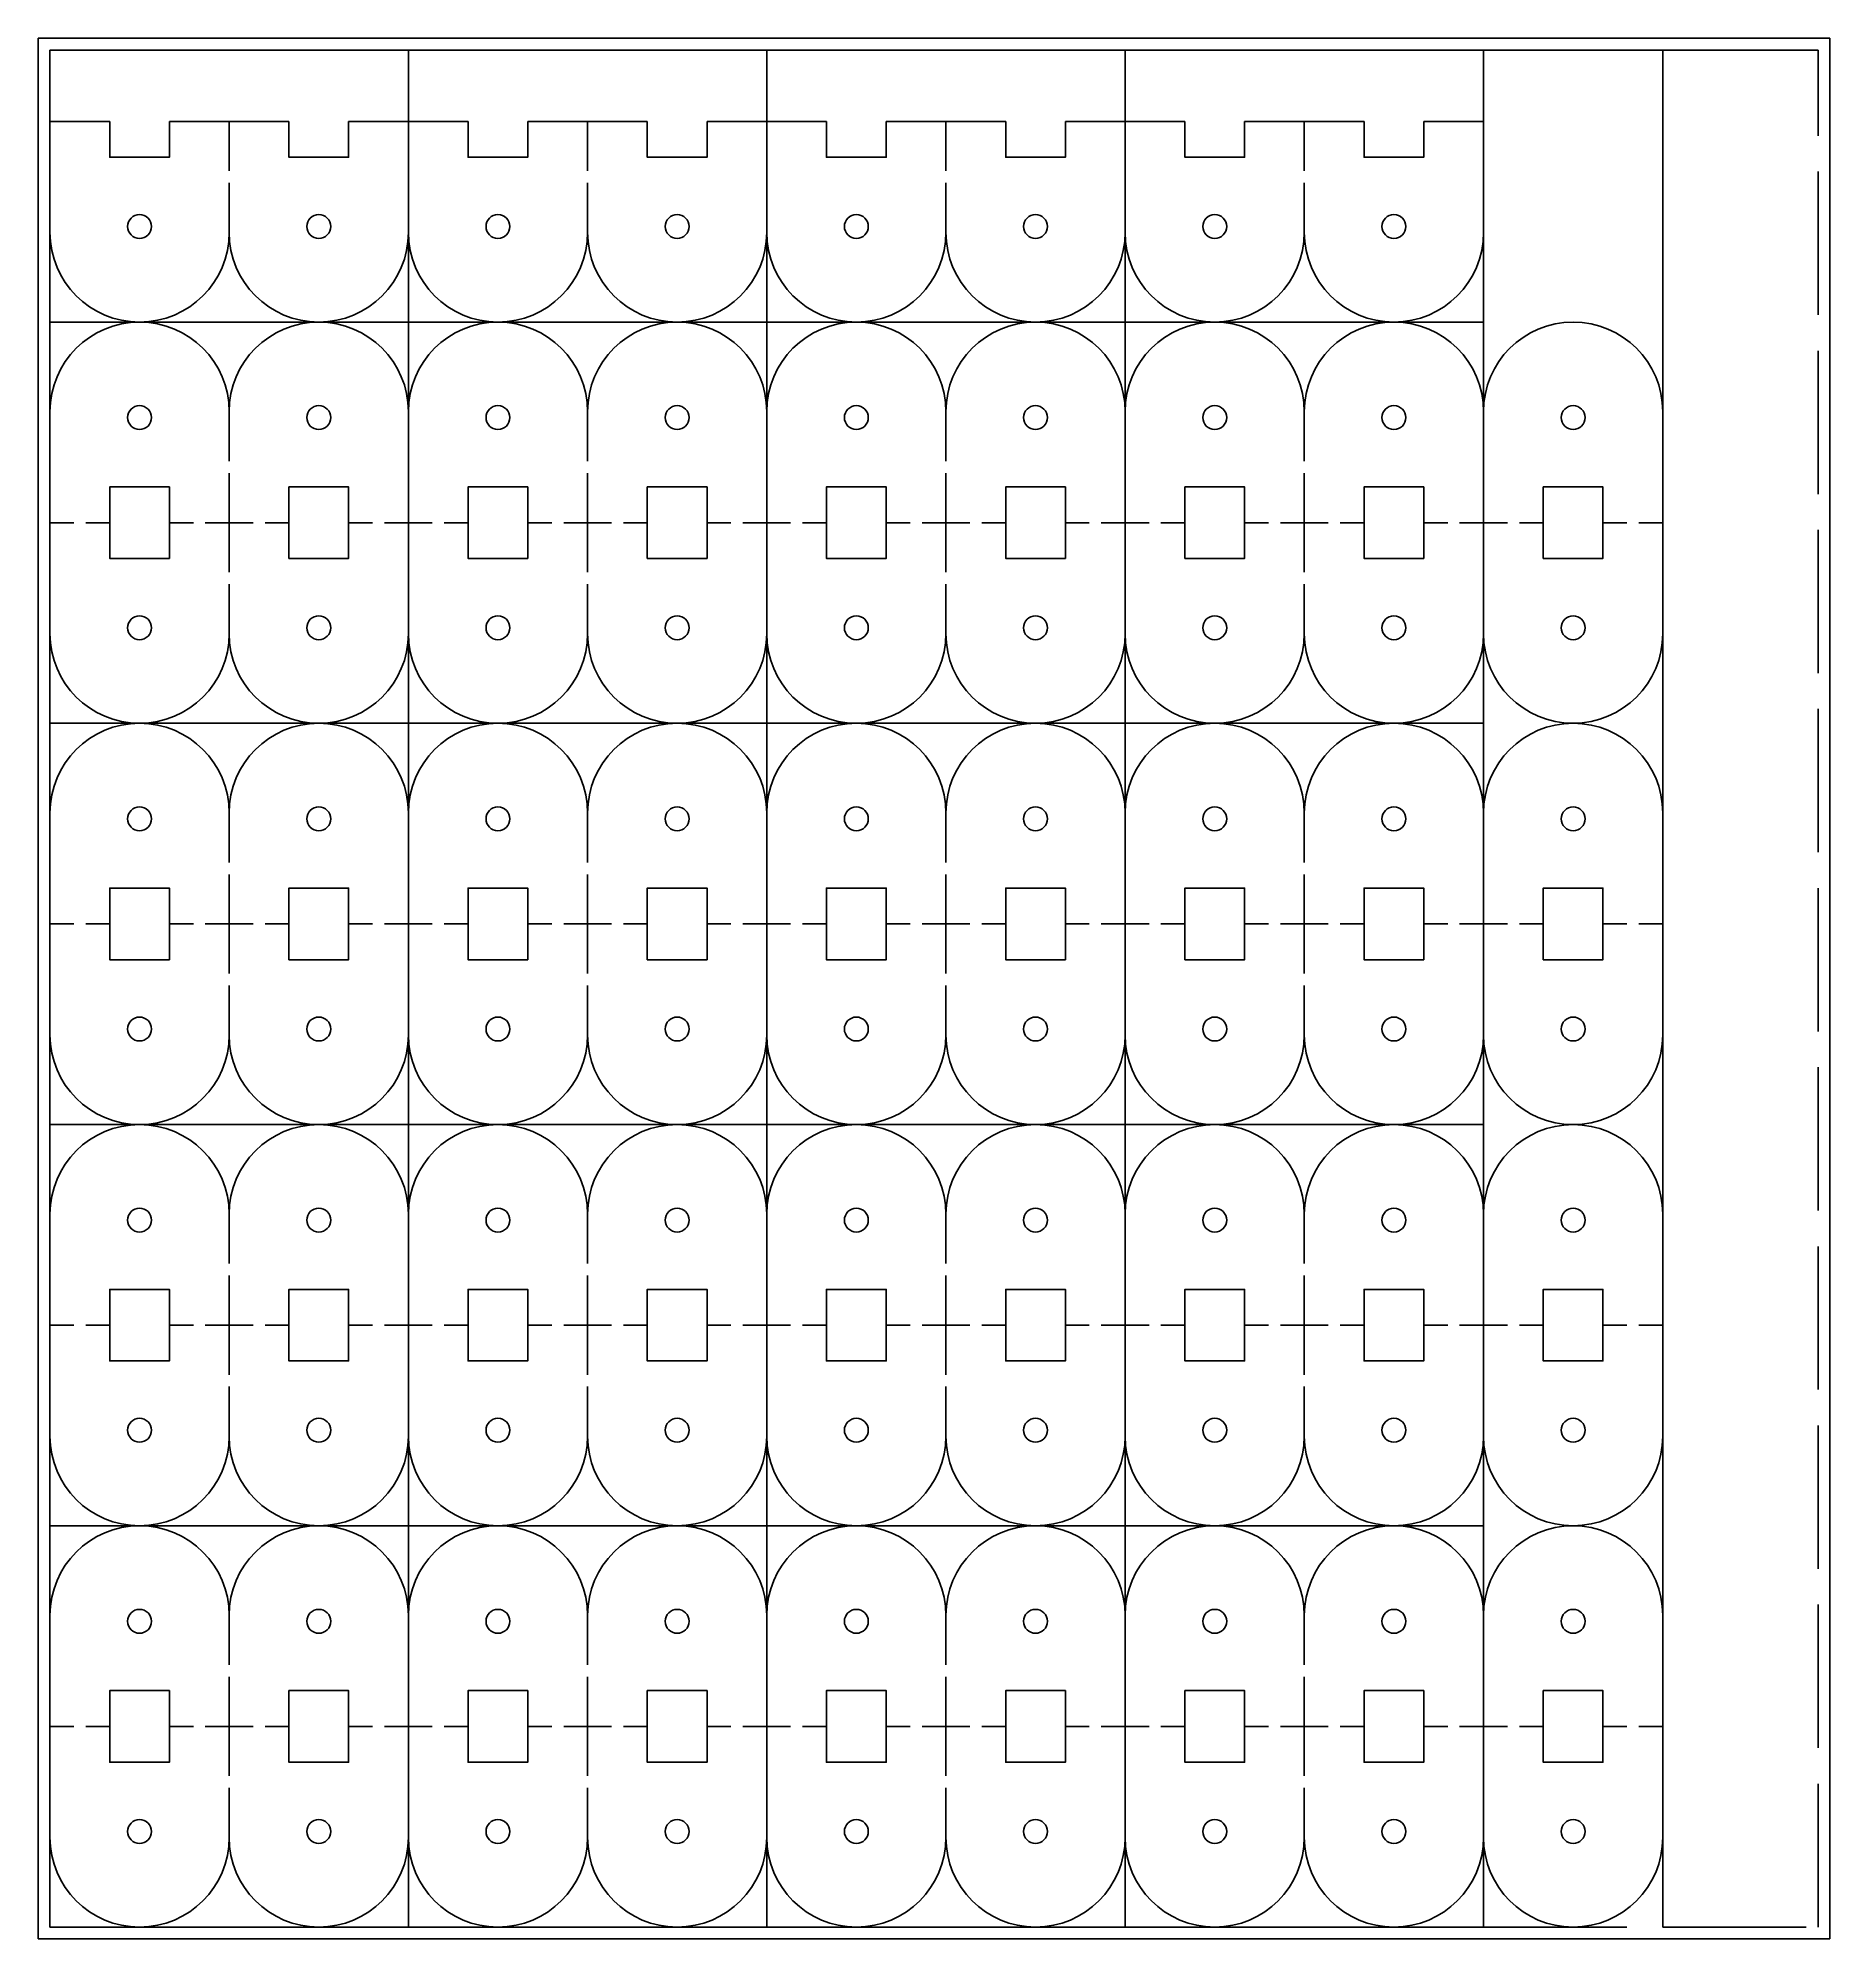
# Model space of a CAD drawing. Header units: millimetres. Extents: x 0 to 150, y 0 to 159.
import ezdxf

# ---------------------------------------------------------------- set-up
doc = ezdxf.new("R2010")
doc.units = ezdxf.units.MM
doc.linetypes.add('ACAD_ISO02W100', pattern=[15, 12, -3])
doc.layers.add('Corte exterior', color=1, linetype='Continuous')
doc.layers.add('mesa de trabajo y auxiliares', color=7, linetype='Continuous')

msp = doc.modelspace()

# ---------------------------------------------------------------- linework, layer by layer
at = {"layer": 'Corte exterior'}
for p, q in [((6, 152.2), (1, 152.2)), ((1, 142.9), (1, 152.2)), ((21, 152.2), (11, 152.2)), ((16, 152.2), (16, 148.05)), ((36, 152.2), (26, 152.2)), ((31, 152.2), (31, 142.9)), ((31, 142.9), (31, 152.2)), ((51, 152.2), (41, 152.2)), ((46, 152.2), (46, 148.05)), ((66, 152.2), (56, 152.2)), ((61, 152.2), (61, 142.9)), ((61, 142.9), (61, 152.2)), ((81, 152.2), (71, 152.2)), ((76, 152.2), (76, 148.05)), ((96, 152.2), (86, 152.2)), ((91, 152.2), (91, 142.9)), ((91, 142.9), (91, 152.2)), ((111, 152.2), (101, 152.2)), ((106, 152.2), (106, 148.05)), ((121, 152.2), (116, 152.2)), ((121, 152.2), (121, 142.9)), ((121, 152.2), (121, 148.05)), ((121, 142.9), (121, 152.2)), ((16, 147.05), (16, 142.9)), ((46, 147.05), (46, 142.9)), ((76, 147.05), (76, 142.9)), ((106, 147.05), (106, 142.9)), ((121, 147.05), (121, 142.9)), ((1, 127.9), (1, 118.6)), ((16, 123.75), (16, 127.9)), ((31, 118.6), (31, 127.9)), ((31, 127.9), (31, 118.6)), ((46, 123.75), (46, 127.9)), ((61, 118.6), (61, 127.9)), ((61, 127.9), (61, 118.6)), ((76, 123.75), (76, 127.9)), ((91, 118.6), (91, 127.9)), ((91, 127.9), (91, 118.6)), ((106, 123.75), (106, 127.9)), ((121, 118.6), (121, 127.9)), ((121, 127.9), (121, 118.6)), ((121, 123.75), (121, 127.9)), ((136, 118.6), (136, 127.9)), ((136, 127.9), (136, 118.6)), ((16, 118.6), (16, 122.75)), ((46, 118.6), (46, 122.75)), ((76, 118.6), (76, 122.75)), ((106, 118.6), (106, 122.75)), ((121, 118.6), (121, 122.75)), ((3, 118.6), (1, 118.6)), ((1, 109.3), (1, 118.6)), ((6, 118.6), (4, 118.6)), ((13, 118.6), (11, 118.6)), ((16, 118.6), (14, 118.6)), ((18, 118.6), (16, 118.6)), ((16, 118.6), (16, 114.45)), ((21, 118.6), (19, 118.6)), ((28, 118.6), (26, 118.6)), ((31, 118.6), (29, 118.6)), ((31, 118.6), (29.96, 118.6)), ((31, 118.6), (29.96, 118.6)), ((33, 118.6), (31, 118.6)), ((31, 118.6), (31, 109.3)), ((31, 109.3), (31, 118.6)), ((36, 118.6), (34, 118.6)), ((43, 118.6), (41, 118.6)), ((46, 118.6), (44, 118.6)), ((48, 118.6), (46, 118.6)), ((46, 118.6), (46, 114.45)), ((51, 118.6), (49, 118.6)), ((58, 118.6), (56, 118.6)), ((61, 118.6), (59, 118.6)), ((61, 118.6), (59.96, 118.6)), ((61, 118.6), (59.96, 118.6)), ((63, 118.6), (61, 118.6)), ((61, 118.6), (61, 109.3)), ((61, 109.3), (61, 118.6)), ((66, 118.6), (64, 118.6)), ((73, 118.6), (71, 118.6)), ((76, 118.6), (74, 118.6)), ((78, 118.6), (76, 118.6)), ((76, 118.6), (76, 114.45)), ((81, 118.6), (79, 118.6)), ((88, 118.6), (86, 118.6)), ((91, 118.6), (89, 118.6)), ((91, 118.6), (89.96, 118.6)), ((91, 118.6), (89.96, 118.6)), ((93, 118.6), (91, 118.6)), ((91, 118.6), (91, 109.3)), ((91, 109.3), (91, 118.6)), ((96, 118.6), (94, 118.6)), ((103, 118.6), (101, 118.6)), ((106, 118.6), (104, 118.6)), ((108, 118.6), (106, 118.6)), ((106, 118.6), (106, 114.45)), ((111, 118.6), (109, 118.6)), ((118, 118.6), (116, 118.6)), ((121, 118.6), (119, 118.6)), ((121, 118.6), (119.96, 118.6)), ((121, 118.6), (119.96, 118.6)), ((123, 118.6), (121, 118.6)), ((121, 118.6), (121, 109.3)), ((121, 109.3), (121, 118.6)), ((121, 118.6), (121, 114.45)), ((126, 118.6), (124, 118.6)), ((133, 118.6), (131, 118.6)), ((136, 118.6), (134, 118.6)), ((136, 118.6), (134.96, 118.6)), ((136, 118.6), (134.96, 118.6)), ((136, 118.6), (136, 109.3)), ((136, 109.3), (136, 118.6)), ((16, 113.45), (16, 109.3)), ((46, 113.45), (46, 109.3)), ((76, 113.45), (76, 109.3)), ((106, 113.45), (106, 109.3)), ((121, 113.45), (121, 109.3)), ((1, 94.3), (1, 85)), ((16, 90.15), (16, 94.3)), ((31, 85), (31, 94.3)), ((31, 94.3), (31, 85)), ((46, 90.15), (46, 94.3)), ((61, 85), (61, 94.3)), ((61, 94.3), (61, 85)), ((76, 90.15), (76, 94.3)), ((91, 85), (91, 94.3)), ((91, 94.3), (91, 85)), ((106, 90.15), (106, 94.3)), ((121, 85), (121, 94.3)), ((121, 94.3), (121, 85)), ((121, 90.15), (121, 94.3)), ((136, 85), (136, 94.3)), ((136, 94.3), (136, 85)), ((16, 85), (16, 89.15)), ((46, 85), (46, 89.15)), ((76, 85), (76, 89.15)), ((106, 85), (106, 89.15)), ((121, 85), (121, 89.15)), ((3, 85), (1, 85)), ((1, 75.7), (1, 85)), ((6, 85), (4, 85)), ((13, 85), (11, 85)), ((16, 85), (14, 85)), ((18, 85), (16, 85)), ((16, 85), (16, 80.85)), ((21, 85), (19, 85)), ((28, 85), (26, 85)), ((31, 85), (29, 85)), ((31, 85), (29.96, 85)), ((31, 85), (29.96, 85)), ((33, 85), (31, 85)), ((31, 85), (31, 75.7)), ((31, 75.7), (31, 85)), ((36, 85), (34, 85)), ((43, 85), (41, 85)), ((46, 85), (44, 85)), ((48, 85), (46, 85)), ((46, 85), (46, 80.85)), ((51, 85), (49, 85)), ((58, 85), (56, 85)), ((61, 85), (59, 85)), ((61, 85), (59.96, 85)), ((61, 85), (59.96, 85)), ((63, 85), (61, 85)), ((61, 85), (61, 75.7)), ((61, 75.7), (61, 85)), ((66, 85), (64, 85)), ((73, 85), (71, 85)), ((76, 85), (74, 85)), ((78, 85), (76, 85)), ((76, 85), (76, 80.85)), ((81, 85), (79, 85)), ((88, 85), (86, 85)), ((91, 85), (89, 85)), ((91, 85), (89.96, 85)), ((91, 85), (89.96, 85)), ((93, 85), (91, 85)), ((91, 85), (91, 75.7)), ((91, 75.7), (91, 85)), ((96, 85), (94, 85)), ((103, 85), (101, 85)), ((106, 85), (104, 85)), ((108, 85), (106, 85)), ((106, 85), (106, 80.85)), ((111, 85), (109, 85)), ((118, 85), (116, 85)), ((121, 85), (119, 85)), ((121, 85), (119.96, 85)), ((121, 85), (119.96, 85)), ((123, 85), (121, 85)), ((121, 85), (121, 75.7)), ((121, 75.7), (121, 85)), ((121, 85), (121, 80.85)), ((126, 85), (124, 85)), ((133, 85), (131, 85)), ((136, 85), (134, 85)), ((136, 85), (134.96, 85)), ((136, 85), (134.96, 85)), ((136, 85), (136, 75.7)), ((136, 75.7), (136, 85)), ((16, 79.85), (16, 75.7)), ((46, 79.85), (46, 75.7)), ((76, 79.85), (76, 75.7)), ((106, 79.85), (106, 75.7)), ((121, 79.85), (121, 75.7)), ((1, 60.7), (1, 51.4)), ((16, 56.55), (16, 60.7)), ((31, 51.4), (31, 60.7)), ((31, 60.7), (31, 51.4)), ((46, 56.55), (46, 60.7)), ((61, 51.4), (61, 60.7)), ((61, 60.7), (61, 51.4)), ((76, 56.55), (76, 60.7)), ((91, 51.4), (91, 60.7)), ((91, 60.7), (91, 51.4)), ((106, 56.55), (106, 60.7)), ((121, 51.4), (121, 60.7)), ((121, 60.7), (121, 51.4)), ((121, 56.55), (121, 60.7)), ((136, 51.4), (136, 60.7)), ((136, 60.7), (136, 51.4)), ((16, 51.4), (16, 55.55)), ((46, 51.4), (46, 55.55)), ((76, 51.4), (76, 55.55)), ((106, 51.4), (106, 55.55)), ((121, 51.4), (121, 55.55)), ((3, 51.4), (1, 51.4)), ((1, 42.1), (1, 51.4)), ((6, 51.4), (4, 51.4)), ((13, 51.4), (11, 51.4)), ((16, 51.4), (14, 51.4)), ((18, 51.4), (16, 51.4)), ((16, 51.4), (16, 47.25)), ((21, 51.4), (19, 51.4)), ((28, 51.4), (26, 51.4)), ((31, 51.4), (29, 51.4)), ((31, 51.4), (29.96, 51.4)), ((31, 51.4), (29.96, 51.4)), ((33, 51.4), (31, 51.4)), ((31, 51.4), (31, 42.1)), ((31, 42.1), (31, 51.4)), ((36, 51.4), (34, 51.4)), ((43, 51.4), (41, 51.4)), ((46, 51.4), (44, 51.4)), ((48, 51.4), (46, 51.4)), ((46, 51.4), (46, 47.25)), ((51, 51.4), (49, 51.4)), ((58, 51.4), (56, 51.4)), ((61, 51.4), (59, 51.4)), ((61, 51.4), (59.96, 51.4)), ((61, 51.4), (59.96, 51.4)), ((63, 51.4), (61, 51.4)), ((61, 51.4), (61, 42.1)), ((61, 42.1), (61, 51.4)), ((66, 51.4), (64, 51.4)), ((73, 51.4), (71, 51.4)), ((76, 51.4), (74, 51.4)), ((78, 51.4), (76, 51.4)), ((76, 51.4), (76, 47.25)), ((81, 51.4), (79, 51.4)), ((88, 51.4), (86, 51.4)), ((91, 51.4), (89, 51.4)), ((91, 51.4), (89.96, 51.4)), ((91, 51.4), (89.96, 51.4)), ((93, 51.4), (91, 51.4)), ((91, 51.4), (91, 42.1)), ((91, 42.1), (91, 51.4)), ((96, 51.4), (94, 51.4)), ((103, 51.4), (101, 51.4)), ((106, 51.4), (104, 51.4)), ((108, 51.4), (106, 51.4)), ((106, 51.4), (106, 47.25)), ((111, 51.4), (109, 51.4)), ((118, 51.4), (116, 51.4)), ((121, 51.4), (119, 51.4)), ((121, 51.4), (119.96, 51.4)), ((121, 51.4), (119.96, 51.4)), ((123, 51.4), (121, 51.4)), ((121, 51.4), (121, 42.1)), ((121, 42.1), (121, 51.4)), ((121, 51.4), (121, 47.25)), ((126, 51.4), (124, 51.4)), ((133, 51.4), (131, 51.4)), ((136, 51.4), (134, 51.4)), ((136, 51.4), (134.96, 51.4)), ((136, 51.4), (134.96, 51.4)), ((136, 51.4), (136, 42.1)), ((136, 42.1), (136, 51.4)), ((16, 46.25), (16, 42.1)), ((46, 46.25), (46, 42.1)), ((76, 46.25), (76, 42.1)), ((106, 46.25), (106, 42.1)), ((121, 46.25), (121, 42.1)), ((1, 27.1), (1, 17.8)), ((16, 22.95), (16, 27.1)), ((31, 17.8), (31, 27.1)), ((31, 27.1), (31, 17.8)), ((46, 22.95), (46, 27.1)), ((61, 17.8), (61, 27.1)), ((61, 27.1), (61, 17.8)), ((76, 22.95), (76, 27.1)), ((91, 17.8), (91, 27.1)), ((91, 27.1), (91, 17.8)), ((106, 22.95), (106, 27.1)), ((121, 17.8), (121, 27.1)), ((121, 22.95), (121, 27.1)), ((121, 27.1), (121, 17.8)), ((136, 17.8), (136, 27.1)), ((136, 27.1), (136, 17.8)), ((16, 17.8), (16, 21.95)), ((46, 17.8), (46, 21.95)), ((76, 17.8), (76, 21.95)), ((106, 17.8), (106, 21.95)), ((121, 17.8), (121, 21.95)), ((3, 17.8), (1, 17.8)), ((1, 8.5), (1, 17.8)), ((6, 17.8), (4, 17.8)), ((13, 17.8), (11, 17.8)), ((16, 17.8), (14, 17.8)), ((18, 17.8), (16, 17.8)), ((16, 17.8), (16, 13.65)), ((21, 17.8), (19, 17.8)), ((28, 17.8), (26, 17.8)), ((31, 17.8), (29, 17.8)), ((31, 17.8), (29.96, 17.8)), ((31, 17.8), (29.96, 17.8)), ((33, 17.8), (31, 17.8)), ((31, 17.8), (31, 8.5)), ((31, 8.5), (31, 17.8)), ((36, 17.8), (34, 17.8)), ((43, 17.8), (41, 17.8)), ((46, 17.8), (44, 17.8)), ((48, 17.8), (46, 17.8)), ((46, 17.8), (46, 13.65)), ((51, 17.8), (49, 17.8)), ((58, 17.8), (56, 17.8)), ((61, 17.8), (59, 17.8)), ((61, 17.8), (59.96, 17.8)), ((61, 17.8), (59.96, 17.8)), ((63, 17.8), (61, 17.8)), ((61, 17.8), (61, 8.5)), ((61, 8.5), (61, 17.8)), ((66, 17.8), (64, 17.8)), ((73, 17.8), (71, 17.8)), ((76, 17.8), (74, 17.8)), ((78, 17.8), (76, 17.8)), ((76, 17.8), (76, 13.65)), ((81, 17.8), (79, 17.8)), ((88, 17.8), (86, 17.8)), ((91, 17.8), (89, 17.8)), ((91, 17.8), (89.96, 17.8)), ((91, 17.8), (89.96, 17.8)), ((93, 17.8), (91, 17.8)), ((91, 17.8), (91, 8.5)), ((91, 8.5), (91, 17.8)), ((96, 17.8), (94, 17.8)), ((103, 17.8), (101, 17.8)), ((106, 17.8), (104, 17.8)), ((108, 17.8), (106, 17.8)), ((106, 17.8), (106, 13.65)), ((111, 17.8), (109, 17.8)), ((118, 17.8), (116, 17.8)), ((121, 17.8), (119, 17.8)), ((121, 17.8), (119.96, 17.8)), ((121, 17.8), (119.96, 17.8)), ((123, 17.8), (121, 17.8)), ((121, 17.8), (121, 8.5)), ((121, 17.8), (121, 13.65)), ((121, 8.5), (121, 17.8)), ((126, 17.8), (124, 17.8)), ((133, 17.8), (131, 17.8)), ((136, 17.8), (134, 17.8)), ((136, 17.8), (134.96, 17.8)), ((136, 17.8), (134.96, 17.8)), ((136, 17.8), (136, 8.5)), ((136, 8.5), (136, 17.8)), ((16, 12.65), (16, 8.5)), ((46, 12.65), (46, 8.5)), ((76, 12.65), (76, 8.5)), ((106, 12.65), (106, 8.5)), ((121, 12.65), (121, 8.5))]:
    msp.add_line(p, q, dxfattribs=at)
for points in [[(6, 152.2), (6, 149.2), (11, 149.2), (11, 152.2)], [(21, 152.2), (21, 149.2), (26, 149.2), (26, 152.2)], [(36, 152.2), (36, 149.2), (41, 149.2), (41, 152.2)], [(51, 152.2), (51, 149.2), (56, 149.2), (56, 152.2)], [(66, 152.2), (66, 149.2), (71, 149.2), (71, 152.2)], [(81, 152.2), (81, 149.2), (86, 149.2), (86, 152.2)], [(96, 152.2), (96, 149.2), (101, 149.2), (101, 152.2)], [(111, 152.2), (111, 149.2), (116, 149.2), (116, 152.2)], [(6, 118.6), (6, 121.6), (11, 121.6), (11, 118.6)], [(21, 118.6), (21, 121.6), (26, 121.6), (26, 118.6)], [(36, 118.6), (36, 121.6), (41, 121.6), (41, 118.6)], [(51, 118.6), (51, 121.6), (56, 121.6), (56, 118.6)], [(66, 118.6), (66, 121.6), (71, 121.6), (71, 118.6)], [(81, 118.6), (81, 121.6), (86, 121.6), (86, 118.6)], [(96, 118.6), (96, 121.6), (101, 121.6), (101, 118.6)], [(111, 118.6), (111, 121.6), (116, 121.6), (116, 118.6)], [(126, 118.6), (126, 121.6), (131, 121.6), (131, 118.6)], [(6, 118.6), (6, 115.6), (11, 115.6), (11, 118.6)], [(21, 118.6), (21, 115.6), (26, 115.6), (26, 118.6)], [(36, 118.6), (36, 115.6), (41, 115.6), (41, 118.6)], [(51, 118.6), (51, 115.6), (56, 115.6), (56, 118.6)], [(66, 118.6), (66, 115.6), (71, 115.6), (71, 118.6)], [(81, 118.6), (81, 115.6), (86, 115.6), (86, 118.6)], [(96, 118.6), (96, 115.6), (101, 115.6), (101, 118.6)], [(111, 118.6), (111, 115.6), (116, 115.6), (116, 118.6)], [(126, 118.6), (126, 115.6), (131, 115.6), (131, 118.6)], [(6, 85), (6, 88), (11, 88), (11, 85)], [(21, 85), (21, 88), (26, 88), (26, 85)], [(36, 85), (36, 88), (41, 88), (41, 85)], [(51, 85), (51, 88), (56, 88), (56, 85)], [(66, 85), (66, 88), (71, 88), (71, 85)], [(81, 85), (81, 88), (86, 88), (86, 85)], [(96, 85), (96, 88), (101, 88), (101, 85)], [(111, 85), (111, 88), (116, 88), (116, 85)], [(126, 85), (126, 88), (131, 88), (131, 85)], [(6, 85), (6, 82), (11, 82), (11, 85)], [(21, 85), (21, 82), (26, 82), (26, 85)], [(36, 85), (36, 82), (41, 82), (41, 85)], [(51, 85), (51, 82), (56, 82), (56, 85)], [(66, 85), (66, 82), (71, 82), (71, 85)], [(81, 85), (81, 82), (86, 82), (86, 85)], [(96, 85), (96, 82), (101, 82), (101, 85)], [(111, 85), (111, 82), (116, 82), (116, 85)], [(126, 85), (126, 82), (131, 82), (131, 85)], [(6, 51.4), (6, 54.4), (11, 54.4), (11, 51.4)], [(21, 51.4), (21, 54.4), (26, 54.4), (26, 51.4)], [(36, 51.4), (36, 54.4), (41, 54.4), (41, 51.4)], [(51, 51.4), (51, 54.4), (56, 54.4), (56, 51.4)], [(66, 51.4), (66, 54.4), (71, 54.4), (71, 51.4)], [(81, 51.4), (81, 54.4), (86, 54.4), (86, 51.4)], [(96, 51.4), (96, 54.4), (101, 54.4), (101, 51.4)], [(111, 51.4), (111, 54.4), (116, 54.4), (116, 51.4)], [(126, 51.4), (126, 54.4), (131, 54.4), (131, 51.4)], [(6, 51.4), (6, 48.4), (11, 48.4), (11, 51.4)], [(21, 51.4), (21, 48.4), (26, 48.4), (26, 51.4)], [(36, 51.4), (36, 48.4), (41, 48.4), (41, 51.4)], [(51, 51.4), (51, 48.4), (56, 48.4), (56, 51.4)], [(66, 51.4), (66, 48.4), (71, 48.4), (71, 51.4)], [(81, 51.4), (81, 48.4), (86, 48.4), (86, 51.4)], [(96, 51.4), (96, 48.4), (101, 48.4), (101, 51.4)], [(111, 51.4), (111, 48.4), (116, 48.4), (116, 51.4)], [(126, 51.4), (126, 48.4), (131, 48.4), (131, 51.4)], [(6, 17.8), (6, 20.8), (11, 20.8), (11, 17.8)], [(21, 17.8), (21, 20.8), (26, 20.8), (26, 17.8)], [(36, 17.8), (36, 20.8), (41, 20.8), (41, 17.8)], [(51, 17.8), (51, 20.8), (56, 20.8), (56, 17.8)], [(66, 17.8), (66, 20.8), (71, 20.8), (71, 17.8)], [(81, 17.8), (81, 20.8), (86, 20.8), (86, 17.8)], [(96, 17.8), (96, 20.8), (101, 20.8), (101, 17.8)], [(111, 17.8), (111, 20.8), (116, 20.8), (116, 17.8)], [(126, 17.8), (126, 20.8), (131, 20.8), (131, 17.8)], [(6, 17.8), (6, 14.8), (11, 14.8), (11, 17.8)], [(21, 17.8), (21, 14.8), (26, 14.8), (26, 17.8)], [(36, 17.8), (36, 14.8), (41, 14.8), (41, 17.8)], [(51, 17.8), (51, 14.8), (56, 14.8), (56, 17.8)], [(66, 17.8), (66, 14.8), (71, 14.8), (71, 17.8)], [(81, 17.8), (81, 14.8), (86, 14.8), (86, 17.8)], [(96, 17.8), (96, 14.8), (101, 14.8), (101, 17.8)], [(111, 17.8), (111, 14.8), (116, 14.8), (116, 17.8)], [(126, 17.8), (126, 14.8), (131, 14.8), (131, 17.8)]]:
    msp.add_lwpolyline(points, dxfattribs=at)
for centre in [(8.5, 143.4), (23.5, 143.4), (38.5, 143.4), (53.5, 143.4), (68.5, 143.4), (83.5, 143.4), (98.5, 143.4), (113.5, 143.4), (8.5, 127.4), (23.5, 127.4), (38.5, 127.4), (53.5, 127.4), (68.5, 127.4), (83.5, 127.4), (98.5, 127.4), (113.5, 127.4), (128.5, 127.4), (8.5, 109.8), (23.5, 109.8), (38.5, 109.8), (53.5, 109.8), (68.5, 109.8), (83.5, 109.8), (98.5, 109.8), (113.5, 109.8), (128.5, 109.8), (8.5, 93.8), (23.5, 93.8), (38.5, 93.8), (53.5, 93.8), (68.5, 93.8), (83.5, 93.8), (98.5, 93.8), (113.5, 93.8), (128.5, 93.8), (8.5, 76.2), (23.5, 76.2), (38.5, 76.2), (53.5, 76.2), (68.5, 76.2), (83.5, 76.2), (98.5, 76.2), (113.5, 76.2), (128.5, 76.2), (8.5, 60.2), (23.5, 60.2), (38.5, 60.2), (53.5, 60.2), (68.5, 60.2), (83.5, 60.2), (98.5, 60.2), (113.5, 60.2), (128.5, 60.2), (8.5, 42.6), (23.5, 42.6), (38.5, 42.6), (53.5, 42.6), (68.5, 42.6), (83.5, 42.6), (98.5, 42.6), (113.5, 42.6), (128.5, 42.6), (8.5, 26.6), (23.5, 26.6), (38.5, 26.6), (53.5, 26.6), (68.5, 26.6), (83.5, 26.6), (98.5, 26.6), (113.5, 26.6), (128.5, 26.6), (8.5, 9), (23.5, 9), (38.5, 9), (53.5, 9), (68.5, 9), (83.5, 9), (98.5, 9), (113.5, 9), (128.5, 9)]:
    msp.add_circle(centre, 1, dxfattribs=at)
for centre, start, end in [((8.5, 142.9), 180, 0), ((23.5, 142.9), 180, 0), ((38.5, 142.9), 180, 0), ((53.5, 142.9), 180, 0), ((68.5, 142.9), 180, 0), ((83.5, 142.9), 180, 0), ((98.5, 142.9), 180, 0), ((113.5, 142.9), 180, 0), ((8.5, 127.9), 0, 180), ((23.5, 127.9), 0, 180), ((38.5, 127.9), 0, 180), ((53.5, 127.9), 0, 180), ((68.5, 127.9), 0, 180), ((83.5, 127.9), 0, 180), ((98.5, 127.9), 0, 180), ((113.5, 127.9), 0, 180), ((128.5, 127.9), 0, 180), ((8.5, 109.3), 180, 0), ((23.5, 109.3), 180, 0), ((38.5, 109.3), 180, 0), ((53.5, 109.3), 180, 0), ((68.5, 109.3), 180, 0), ((83.5, 109.3), 180, 0), ((98.5, 109.3), 180, 0), ((113.5, 109.3), 180, 0), ((128.5, 109.3), 180, 0), ((8.5, 94.3), 0, 180), ((23.5, 94.3), 0, 180), ((38.5, 94.3), 0, 180), ((53.5, 94.3), 0, 180), ((68.5, 94.3), 0, 180), ((83.5, 94.3), 0, 180), ((98.5, 94.3), 0, 180), ((113.5, 94.3), 0, 180), ((128.5, 94.3), 0, 180), ((8.5, 75.7), 180, 0), ((23.5, 75.7), 180, 0), ((38.5, 75.7), 180, 0), ((53.5, 75.7), 180, 0), ((68.5, 75.7), 180, 0), ((83.5, 75.7), 180, 0), ((98.5, 75.7), 180, 0), ((113.5, 75.7), 180, 0), ((128.5, 75.7), 180, 0), ((8.5, 60.7), 0, 180), ((23.5, 60.7), 0, 180), ((38.5, 60.7), 0, 180), ((53.5, 60.7), 0, 180), ((68.5, 60.7), 0, 180), ((83.5, 60.7), 0, 180), ((98.5, 60.7), 0, 180), ((113.5, 60.7), 0, 180), ((128.5, 60.7), 0, 180), ((8.5, 42.1), 180, 0), ((23.5, 42.1), 180, 0), ((38.5, 42.1), 180, 0), ((53.5, 42.1), 180, 0), ((68.5, 42.1), 180, 0), ((83.5, 42.1), 180, 0), ((98.5, 42.1), 180, 0), ((113.5, 42.1), 180, 0), ((128.5, 42.1), 180, 0), ((8.5, 27.1), 0, 180), ((23.5, 27.1), 0, 180), ((38.5, 27.1), 0, 180), ((53.5, 27.1), 0, 180), ((68.5, 27.1), 0, 180), ((83.5, 27.1), 0, 180), ((98.5, 27.1), 0, 180), ((113.5, 27.1), 0, 180), ((128.5, 27.1), 0, 180), ((8.5, 8.5), 180, 0), ((23.5, 8.5), 180, 0), ((38.5, 8.5), 180, 0), ((53.5, 8.5), 180, 0), ((68.5, 8.5), 180, 0), ((83.5, 8.5), 180, 0), ((98.5, 8.5), 180, 0), ((113.5, 8.5), 180, 0), ((128.5, 8.5), 180, 0)]:
    msp.add_arc(centre, 7.5, start, end, dxfattribs=at)
at = {"layer": 'mesa de trabajo y auxiliares'}
for p, q in [((0, 159.18), (0, 0)), ((150, 159.18), (0, 159.18)), ((150, 0), (150, 159.18)), ((149, 158.18), (1, 158.18)), ((1, 158.18), (1, 135.4)), ((31, 158.18), (31, 135.4)), ((61, 158.18), (61, 135.4)), ((91, 158.18), (91, 135.4)), ((91, 158.18), (91, 135.4)), ((121, 158.18), (121, 135.4)), ((136, 158.18), (136, 135.4)), ((31, 135.4), (1, 135.4)), ((1, 135.4), (1, 101.8)), ((31, 135.4), (1, 135.4)), ((61, 135.4), (31, 135.4)), ((31, 135.4), (31, 101.8)), ((61, 135.4), (31, 135.4)), ((31, 135.4), (31, 101.8)), ((91, 135.4), (61, 135.4)), ((61, 135.4), (61, 101.8)), ((91, 135.4), (61, 135.4)), ((61, 135.4), (61, 101.8)), ((121, 135.4), (91, 135.4)), ((91, 135.4), (91, 101.8)), ((121, 135.4), (91, 135.4)), ((91, 135.4), (91, 101.8)), ((121, 135.4), (121, 101.8)), ((136, 135.4), (136, 101.8)), ((31, 101.8), (1, 101.8)), ((1, 101.8), (1, 68.2)), ((31, 101.8), (1, 101.8)), ((61, 101.8), (31, 101.8)), ((31, 101.8), (31, 68.2)), ((61, 101.8), (31, 101.8)), ((31, 101.8), (31, 68.2)), ((91, 101.8), (61, 101.8)), ((61, 101.8), (61, 68.2)), ((91, 101.8), (61, 101.8)), ((61, 101.8), (61, 68.2)), ((121, 101.8), (91, 101.8)), ((91, 101.8), (91, 68.2)), ((121, 101.8), (91, 101.8)), ((91, 101.8), (91, 68.2)), ((121, 101.8), (121, 68.2)), ((136, 101.8), (136, 68.2)), ((31, 68.2), (1, 68.2)), ((1, 68.2), (1, 34.6)), ((31, 68.2), (1, 68.2)), ((61, 68.2), (31, 68.2)), ((31, 68.2), (31, 34.6)), ((61, 68.2), (31, 68.2)), ((31, 68.2), (31, 34.6)), ((91, 68.2), (61, 68.2)), ((61, 68.2), (61, 34.6)), ((91, 68.2), (61, 68.2)), ((61, 68.2), (61, 34.6)), ((121, 68.2), (91, 68.2)), ((91, 68.2), (91, 34.6)), ((121, 68.2), (91, 68.2)), ((91, 68.2), (91, 34.6)), ((121, 68.2), (121, 34.6)), ((136, 68.2), (136, 34.6)), ((31, 34.6), (1, 34.6)), ((1, 34.6), (1, 1)), ((31, 34.6), (1, 34.6)), ((61, 34.6), (31, 34.6)), ((31, 34.6), (31, 1)), ((61, 34.6), (31, 34.6)), ((31, 34.6), (31, 1)), ((91, 34.6), (61, 34.6)), ((61, 34.6), (61, 1)), ((91, 34.6), (61, 34.6)), ((61, 34.6), (61, 1)), ((121, 34.6), (91, 34.6)), ((91, 34.6), (91, 1)), ((121, 34.6), (91, 34.6)), ((91, 34.6), (91, 1)), ((121, 34.6), (121, 1)), ((136, 34.6), (136, 1)), ((0, 0), (150, 0)), ((31, 1), (1, 1)), ((61, 1), (31, 1)), ((91, 1), (61, 1)), ((121, 1), (91, 1))]:
    msp.add_line(p, q, dxfattribs=at)
at = {"layer": 'mesa de trabajo y auxiliares', "linetype": 'ACAD_ISO02W100'}
for p, q in [((1, 158.18), (1, 1)), ((149, 1), (149, 158.18)), ((1, 1), (149, 1))]:
    msp.add_line(p, q, dxfattribs=at)

doc.saveas('drawing.dxf')
